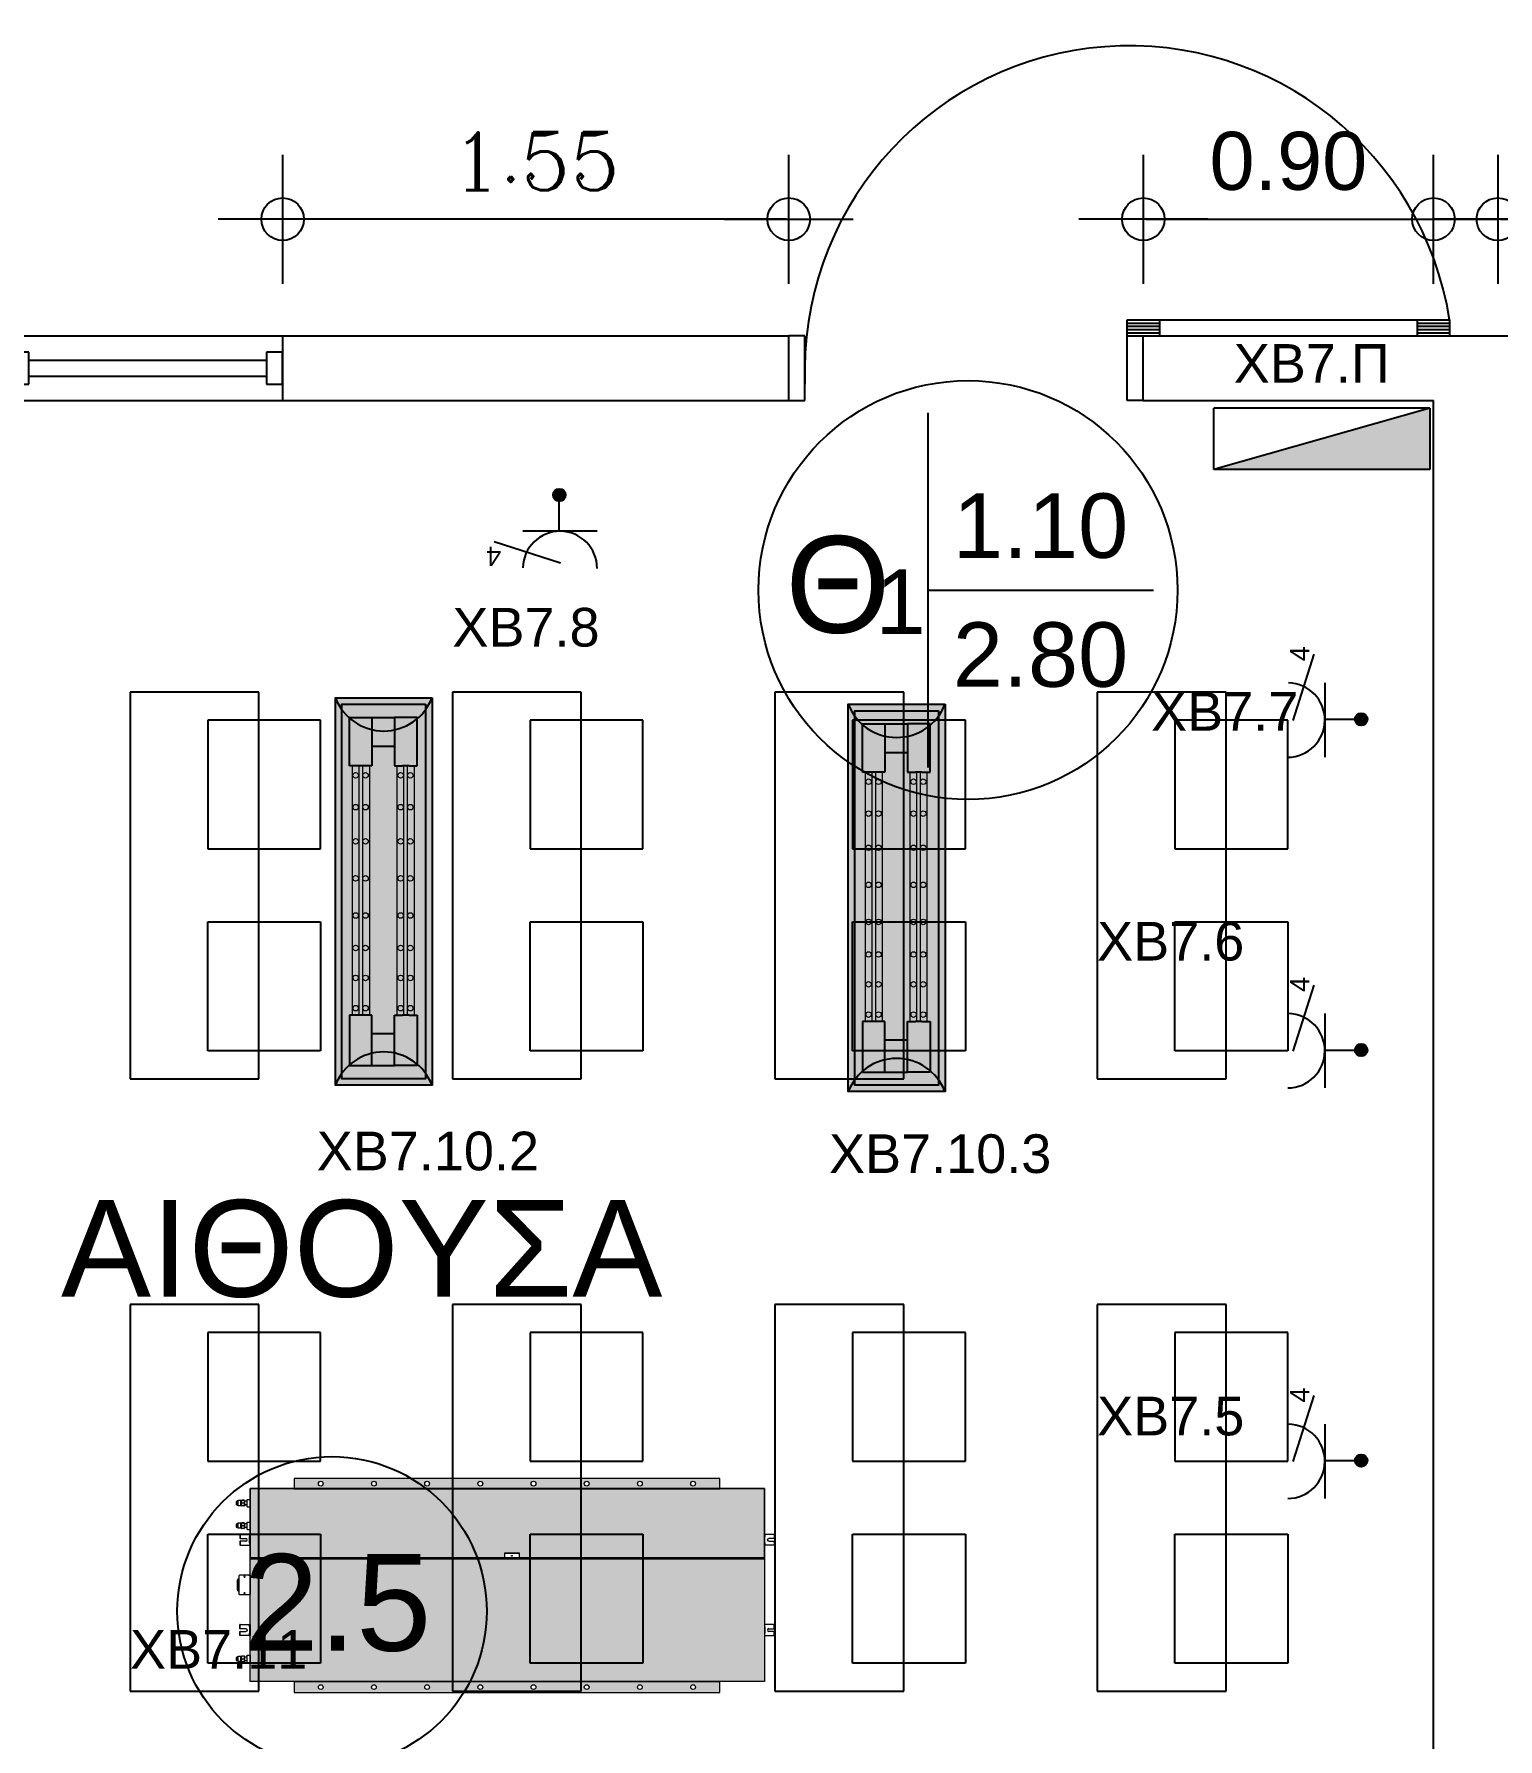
# Model space of a CAD drawing. Header units: metres. Extents: x 0 to 132, y -109 to 310.
# Drawn here: x 43.45 to 47.99, y 177.32 to 182.61 of the extents above; entities that cross this region are included whole.
import ezdxf
from ezdxf.enums import TextEntityAlignment as Align

# ---------------------------------------------------------------- set-up
doc = ezdxf.new("R2010")
doc.units = ezdxf.units.M
doc.header["$LTSCALE"] = 0.036
doc.layers.get('0').update_dxf_attribs({"color": 252})
doc.layers.get('Defpoints').update_dxf_attribs({"color": 252})
for name, color, linetype in [('arxitektonika', 254, 'Continuous'), ('DIMBLK', 252, 'Continuous'), ('electext', 20, 'Continuous'), ('Epipla', 252, 'Continuous'), ('HLEK-SYMBOL', 3, 'Continuous'), ('HLEK_FL001_SYMBOLS', 230, 'Continuous'), ('mihanologika text', 20, 'Continuous'), ('Parathira', 252, 'Continuous')]:
    doc.layers.add(name, color=color, linetype=linetype)
doc.layers.add('axel', color=170, linetype='Continuous', lineweight=0)
doc.styles.add('COMU-N', font='arial.ttf')
doc.styles.get("Standard").update_dxf_attribs({"font": 'arial.ttf'})
doc.styles.add('W4MS2', font='W4MS2.shx')
doc.dimstyles.new('CADWDOT', dxfattribs={"dimscale": 0.1, "dimtxt": 1.8, "dimasz": 0.08, "dimexe": 2, "dimexo": 0, "dimgap": 0.09, "dimtad": 0, "dimrnd": 0.001, "dimzin": 0, "dimdsep": 46, "dimtxsty": 'Standard', "dimblk1": 'ARTDIM', "dimblk2": 'ARTDIM', "dimsah": 1, "dimcen": 0.09, "dimdle": 0.05, "dimse1": 1, "dimse2": 1, "dimadec": 0, "dimazin": 0, "dimtfac": 1, "dimtmove": 0, "dimatfit": 3, "dimldrblk": 'ARTDIM', "dimfxl": 2, "dimtvp": 0.9999, "dimtolj": 1, "dimtzin": 0, "dimarcsym": 0})

# ---------------------------------------------------------------- blocks, each defined once
blk = doc.blocks.new('A$C30F022F0')
at = {"layer": 'Parathira'}
for p, q in [((-0.2, -0.2), (-0.2, -0.25)), ((0, -0.25), (0, -0.2)), ((-0.2, -0.25), (0, -0.25)), ((-0.1, -0.25), (-0.15, -0.25)), ((-0.2, -1.25), (0, -1.25)), ((-0.2, -1.3), (-0.2, -1.25)), ((0, -1.25), (0.05, -1.25)), ((0, -1.25), (0, -1.3)), ((0.01, -1.25), (0.01, -1.35)), ((0.02, -1.25), (0.02, -1.35)), ((0.03, -1.25), (0.03, -1.35)), ((0.04, -1.25), (0.04, -1.35)), ((0.05, -1.25), (0.05, -2.2498)), ((0.05, -1.35), (0, -1.35)), ((0.05, -2.15), (0, -2.15)), ((0.01, -2.15), (0.01, -2.2498)), ((0.02, -2.15), (0.02, -2.2498)), ((0.03, -2.15), (0.03, -2.2498)), ((0.04, -2.15), (0.04, -2.2498)), ((0.05, -2.2498), (0, -2.2498))]:
    blk.add_line(p, q, dxfattribs=at)
blk.add_arc((-0.1058, -1.256), 1.006, 278.9092, 89.67, dxfattribs=at)
blk = doc.blocks.new('ARTDIM')
at = {"layer": 'DIMBLK'}
for p, q in [((0, -24.9975), (0, 24.9975)), ((-24.9975, 0), (24.9975, 0))]:
    blk.add_line(p, q, dxfattribs=at)
blk.add_circle((0, 0), 8.25, dxfattribs=at)
blk = doc.blocks.new('*D744')
at = {"layer": 'arxitektonika', "color": 0, "lineweight": -2}
blk.add_line((46.8962, 182.0345), (47.7802, 182.0345), dxfattribs=at)
at = {"layer": 'Defpoints', "color": 0, "transparency": 16777216}
for p in [(46.8882, 182.4235), (47.7882, 182.4235), (47.7882, 182.0345)]:
    blk.add_point(p, dxfattribs=at)
at = {"layer": 'arxitektonika', "color": 0, "lineweight": -2, "xscale": 0.008, "yscale": 0.008, "zscale": 0.008, "rotation": 180}
blk.add_blockref('ARTDIM', (46.8882, 182.0345), dxfattribs=at)
at = {"layer": 'arxitektonika', "color": 0, "lineweight": -2, "xscale": 0.008, "yscale": 0.008, "zscale": 0.008}
blk.add_blockref('ARTDIM', (47.7882, 182.0345), dxfattribs=at)
at = {"layer": 'arxitektonika', "color": 0, "insert": (47.3382, 182.2145), "char_height": 0.18, "attachment_point": 5}
blk.add_mtext('\\A1;0.90', dxfattribs=at)
blk = doc.blocks.new('*D745')
at = {"layer": 'arxitektonika', "color": 0, "lineweight": -2}
for p, q in [((47.9962, 182.0345), (48.3802, 182.0345)), ((48.3882, 182.0345), (48.9627, 182.0345))]:
    blk.add_line(p, q, dxfattribs=at)
at = {"layer": 'Defpoints', "color": 0, "transparency": 16777216}
for p in [(47.9882, 182.4235), (48.3882, 182.4235), (48.3882, 182.0345)]:
    blk.add_point(p, dxfattribs=at)
at = {"layer": 'arxitektonika', "color": 0, "lineweight": -2, "xscale": 0.008, "yscale": 0.008, "zscale": 0.008, "rotation": 180}
blk.add_blockref('ARTDIM', (47.9882, 182.0345), dxfattribs=at)
at = {"layer": 'arxitektonika', "color": 0, "lineweight": -2, "xscale": 0.008, "yscale": 0.008, "zscale": 0.008}
blk.add_blockref('ARTDIM', (48.3882, 182.0345), dxfattribs=at)
at = {"layer": 'arxitektonika', "color": 0, "insert": (48.6795, 182.2145), "char_height": 0.18, "attachment_point": 5}
blk.add_mtext('\\A1;0.40', dxfattribs=at)
blk = doc.blocks.new('A$C66E17A82')
at = {"layer": 'Parathira'}
for p, q in [((0, 0.05), (0, -0.05)), ((0.05, 0.05), (0, 0.05)), ((0.05, -0.05), (0.05, 0.05)), ((0.05, 0.025), (0.7875, 0.025)), ((0.7875, 0.05), (0.7875, -0.05)), ((0.8375, 0.05), (0.7875, 0.05)), ((0.8375, -0.05), (0.8375, 0.05)), ((0.8375, 0.025), (1.575, 0.025)), ((1.575, 0.05), (1.575, -0.05)), ((1.625, 0.05), (1.575, 0.05)), ((1.625, -0.05), (1.625, 0.05)), ((1.625, 0.025), (2.3625, 0.025)), ((2.3625, 0.05), (2.3625, -0.05)), ((2.4125, 0.05), (2.3625, 0.05)), ((2.4125, -0.05), (2.4125, 0.05)), ((2.4125, 0.025), (3.15, 0.025)), ((3.15, 0.05), (3.15, -0.05)), ((3.2, 0.05), (3.15, 0.05)), ((3.2, -0.05), (3.2, 0.05)), ((0, -0.05), (0.05, -0.05)), ((0.05, -0.025), (0.7875, -0.025)), ((0.7875, -0.05), (0.8375, -0.05)), ((0.8375, -0.025), (1.575, -0.025)), ((1.575, -0.05), (1.625, -0.05)), ((1.625, -0.025), (2.3625, -0.025)), ((2.3625, -0.05), (2.4125, -0.05)), ((2.4125, -0.025), (3.15, -0.025)), ((3.15, -0.05), (3.2, -0.05))]:
    blk.add_line(p, q, dxfattribs=at)
blk = doc.blocks.new('*D770')
at = {"layer": 'arxitektonika', "color": 0, "lineweight": -2}
blk.add_line((45.7802, 182.0345), (44.2262, 182.0345), dxfattribs=at)
at = {"layer": 'Defpoints', "color": 0, "transparency": 16777216}
for p in [(44.2182, 182.0345), (44.2182, 181.6725), (45.7882, 181.6725)]:
    blk.add_point(p, dxfattribs=at)
at = {"layer": 'arxitektonika', "color": 0, "lineweight": -2, "xscale": 0.008, "yscale": 0.008, "zscale": 0.008, "rotation": 180}
blk.add_blockref('ARTDIM', (44.2182, 182.0345), dxfattribs=at)
at = {"layer": 'arxitektonika', "color": 0, "lineweight": -2, "xscale": 0.008, "yscale": 0.008, "zscale": 0.008}
blk.add_blockref('ARTDIM', (45.7882, 182.0345), dxfattribs=at)
at = {"layer": 'arxitektonika', "color": 0, "insert": (45.0032, 182.2145), "char_height": 0.18, "attachment_point": 5}
blk.add_mtext('\\A1;{\\Fcomplex.shx;1.55}', dxfattribs=at)
blk = doc.blocks.new('A$C5883325D')
at = {"layer": 'Epipla'}
for p, q in [((1.9027, -1.3048), (1.9027, -2.5048)), ((2.3027, -1.3048), (1.9027, -1.3048)), ((2.3027, -2.5048), (2.3027, -1.3048)), ((2.9027, -1.3048), (2.9027, -2.5048)), ((3.3027, -1.3048), (2.9027, -1.3048)), ((3.3027, -2.5048), (3.3027, -1.3048)), ((3.9027, -1.3048), (3.9027, -2.5048)), ((4.3027, -1.3048), (3.9027, -1.3048)), ((4.3027, -2.5048), (4.3027, -1.3048)), ((4.9027, -1.3048), (4.9027, -2.5048)), ((5.3027, -1.3048), (4.9027, -1.3048)), ((5.3027, -2.5048), (5.3027, -1.3048)), ((6.3027, -1.3048), (5.9027, -1.3048)), ((5.9027, -1.3048), (5.9027, -2.5048)), ((6.3027, -2.5048), (6.3027, -1.3048)), ((1.1745, -1.3258), (0.7745, -1.3258)), ((0.7745, -1.3258), (0.7745, -2.5258)), ((1.1745, -2.5258), (1.1745, -1.3258)), ((2.144, -1.3918), (2.144, -1.7918)), ((2.494, -1.3918), (2.144, -1.3918)), ((2.494, -1.7918), (2.494, -1.3918)), ((3.144, -1.3918), (3.144, -1.7918)), ((3.494, -1.3918), (3.144, -1.3918)), ((3.494, -1.7918), (3.494, -1.3918)), ((4.144, -1.3918), (4.144, -1.7918)), ((4.494, -1.3918), (4.144, -1.3918)), ((4.494, -1.7918), (4.494, -1.3918)), ((5.144, -1.3918), (5.144, -1.7918)), ((5.494, -1.3918), (5.144, -1.3918)), ((5.494, -1.7918), (5.494, -1.3918)), ((6.494, -1.3918), (6.144, -1.3918)), ((6.144, -1.3918), (6.144, -1.7918)), ((6.494, -1.7918), (6.494, -1.3918)), ((0.9333, -1.6784), (0.5833, -1.6784)), ((0.5833, -1.6784), (0.5833, -2.0784)), ((0.9333, -2.0784), (0.9333, -1.6784)), ((2.144, -1.7918), (2.494, -1.7918)), ((3.144, -1.7918), (3.494, -1.7918)), ((4.144, -1.7918), (4.494, -1.7918)), ((5.144, -1.7918), (5.494, -1.7918)), ((6.144, -1.7918), (6.494, -1.7918)), ((2.144, -2.0179), (2.494, -2.0179)), ((2.144, -2.4179), (2.144, -2.0179)), ((2.494, -2.0179), (2.494, -2.4179)), ((3.144, -2.0179), (3.494, -2.0179)), ((3.144, -2.4179), (3.144, -2.0179)), ((3.494, -2.0179), (3.494, -2.4179)), ((4.144, -2.0179), (4.494, -2.0179)), ((4.144, -2.4179), (4.144, -2.0179)), ((4.494, -2.0179), (4.494, -2.4179)), ((5.144, -2.0179), (5.494, -2.0179)), ((5.144, -2.4179), (5.144, -2.0179)), ((5.494, -2.0179), (5.494, -2.4179)), ((6.144, -2.4179), (6.144, -2.0179)), ((6.144, -2.0179), (6.494, -2.0179)), ((6.494, -2.0179), (6.494, -2.4179)), ((0.5833, -2.0784), (0.9333, -2.0784)), ((2.494, -2.4179), (2.144, -2.4179)), ((3.494, -2.4179), (3.144, -2.4179)), ((4.494, -2.4179), (4.144, -2.4179)), ((5.494, -2.4179), (5.144, -2.4179)), ((6.494, -2.4179), (6.144, -2.4179)), ((0.7745, -2.5258), (1.1745, -2.5258)), ((1.9027, -2.5048), (2.3027, -2.5048)), ((2.9027, -2.5048), (3.3027, -2.5048)), ((3.9027, -2.5048), (4.3027, -2.5048)), ((4.9027, -2.5048), (5.3027, -2.5048)), ((5.9027, -2.5048), (6.3027, -2.5048)), ((2.3027, -3.2048), (1.9027, -3.2048)), ((1.9027, -3.2048), (1.9027, -4.4048)), ((2.3027, -4.4048), (2.3027, -3.2048)), ((3.3027, -3.2048), (2.9027, -3.2048)), ((2.9027, -3.2048), (2.9027, -4.4048)), ((3.3027, -4.4048), (3.3027, -3.2048)), ((4.3027, -3.2048), (3.9027, -3.2048)), ((3.9027, -3.2048), (3.9027, -4.4048)), ((4.3027, -4.4048), (4.3027, -3.2048)), ((5.3027, -3.2048), (4.9027, -3.2048)), ((4.9027, -3.2048), (4.9027, -4.4048)), ((5.3027, -4.4048), (5.3027, -3.2048)), ((5.9027, -3.2048), (5.9027, -4.4048)), ((6.3027, -3.2048), (5.9027, -3.2048)), ((6.3027, -4.4048), (6.3027, -3.2048)), ((2.494, -3.2918), (2.144, -3.2918)), ((2.144, -3.2918), (2.144, -3.6918)), ((2.494, -3.6918), (2.494, -3.2918)), ((3.494, -3.2918), (3.144, -3.2918)), ((3.144, -3.2918), (3.144, -3.6918)), ((3.494, -3.6918), (3.494, -3.2918)), ((4.494, -3.2918), (4.144, -3.2918)), ((4.144, -3.2918), (4.144, -3.6918)), ((4.494, -3.6918), (4.494, -3.2918)), ((5.494, -3.2918), (5.144, -3.2918)), ((5.144, -3.2918), (5.144, -3.6918)), ((5.494, -3.6918), (5.494, -3.2918)), ((6.144, -3.2918), (6.144, -3.6918)), ((6.494, -3.2918), (6.144, -3.2918)), ((6.494, -3.6918), (6.494, -3.2918)), ((2.144, -3.6918), (2.494, -3.6918)), ((3.144, -3.6918), (3.494, -3.6918)), ((4.144, -3.6918), (4.494, -3.6918)), ((5.144, -3.6918), (5.494, -3.6918)), ((6.144, -3.6918), (6.494, -3.6918)), ((2.144, -4.3179), (2.144, -3.9179)), ((2.144, -3.9179), (2.494, -3.9179)), ((2.494, -3.9179), (2.494, -4.3179)), ((3.144, -4.3179), (3.144, -3.9179)), ((3.144, -3.9179), (3.494, -3.9179)), ((3.494, -3.9179), (3.494, -4.3179)), ((4.144, -4.3179), (4.144, -3.9179)), ((4.144, -3.9179), (4.494, -3.9179)), ((4.494, -3.9179), (4.494, -4.3179)), ((5.144, -4.3179), (5.144, -3.9179)), ((5.144, -3.9179), (5.494, -3.9179)), ((5.494, -3.9179), (5.494, -4.3179)), ((6.144, -3.9179), (6.494, -3.9179)), ((6.144, -4.3179), (6.144, -3.9179)), ((6.494, -3.9179), (6.494, -4.3179)), ((2.494, -4.3179), (2.144, -4.3179)), ((3.494, -4.3179), (3.144, -4.3179)), ((4.494, -4.3179), (4.144, -4.3179)), ((5.494, -4.3179), (5.144, -4.3179)), ((6.494, -4.3179), (6.144, -4.3179)), ((1.9027, -4.4048), (2.3027, -4.4048)), ((2.9027, -4.4048), (3.3027, -4.4048)), ((3.9027, -4.4048), (4.3027, -4.4048)), ((4.9027, -4.4048), (5.3027, -4.4048)), ((5.9027, -4.4048), (6.3027, -4.4048)), ((2.3027, -5.1048), (1.9027, -5.1048)), ((1.9027, -5.1048), (1.9027, -6.3048)), ((2.3027, -6.3048), (2.3027, -5.1048)), ((3.3027, -5.1048), (2.9027, -5.1048)), ((2.9027, -5.1048), (2.9027, -6.3048)), ((3.3027, -6.3048), (3.3027, -5.1048)), ((4.3027, -5.1048), (3.9027, -5.1048)), ((3.9027, -5.1048), (3.9027, -6.3048)), ((4.3027, -6.3048), (4.3027, -5.1048)), ((5.3027, -5.1048), (4.9027, -5.1048)), ((4.9027, -5.1048), (4.9027, -6.3048)), ((5.3027, -6.3048), (5.3027, -5.1048)), ((5.9027, -5.1048), (5.9027, -6.3048)), ((6.3027, -5.1048), (5.9027, -5.1048)), ((6.3027, -6.3048), (6.3027, -5.1048)), ((2.494, -5.1918), (2.144, -5.1918)), ((2.144, -5.1918), (2.144, -5.5918)), ((2.494, -5.5918), (2.494, -5.1918)), ((3.494, -5.1918), (3.144, -5.1918)), ((3.144, -5.1918), (3.144, -5.5918)), ((3.494, -5.5918), (3.494, -5.1918)), ((4.494, -5.1918), (4.144, -5.1918)), ((4.144, -5.1918), (4.144, -5.5918)), ((4.494, -5.5918), (4.494, -5.1918)), ((5.494, -5.1918), (5.144, -5.1918)), ((5.144, -5.1918), (5.144, -5.5918)), ((5.494, -5.5918), (5.494, -5.1918)), ((6.144, -5.1918), (6.144, -5.5918)), ((6.494, -5.1918), (6.144, -5.1918)), ((6.494, -5.5918), (6.494, -5.1918)), ((2.144, -5.5918), (2.494, -5.5918)), ((3.144, -5.5918), (3.494, -5.5918)), ((4.144, -5.5918), (4.494, -5.5918)), ((5.144, -5.5918), (5.494, -5.5918)), ((6.144, -5.5918), (6.494, -5.5918)), ((2.144, -6.2179), (2.144, -5.8179)), ((2.144, -5.8179), (2.494, -5.8179)), ((2.494, -5.8179), (2.494, -6.2179)), ((3.144, -6.2179), (3.144, -5.8179)), ((3.144, -5.8179), (3.494, -5.8179)), ((3.494, -5.8179), (3.494, -6.2179)), ((4.144, -6.2179), (4.144, -5.8179)), ((4.144, -5.8179), (4.494, -5.8179)), ((4.494, -5.8179), (4.494, -6.2179)), ((5.144, -6.2179), (5.144, -5.8179)), ((5.144, -5.8179), (5.494, -5.8179)), ((5.494, -5.8179), (5.494, -6.2179)), ((6.144, -5.8179), (6.494, -5.8179)), ((6.144, -6.2179), (6.144, -5.8179)), ((6.494, -5.8179), (6.494, -6.2179)), ((2.494, -6.2179), (2.144, -6.2179)), ((3.494, -6.2179), (3.144, -6.2179)), ((4.494, -6.2179), (4.144, -6.2179)), ((5.494, -6.2179), (5.144, -6.2179)), ((6.494, -6.2179), (6.144, -6.2179)), ((1.9027, -6.3048), (2.3027, -6.3048)), ((2.9027, -6.3048), (3.3027, -6.3048)), ((3.9027, -6.3048), (4.3027, -6.3048)), ((4.9027, -6.3048), (5.3027, -6.3048)), ((5.9027, -6.3048), (6.3027, -6.3048))]:
    blk.add_line(p, q, dxfattribs=at)
blk = doc.blocks.new('gJ6_a28')
at = {"layer": 'HLEK-SYMBOL', "color": 0, "linetype": 'Continuous'}
for p, q in [((-0.67, 0), (-0.67, 0.19)), ((-0.67, 0.19), (0, 0.19)), ((-0.67, 0), (0, 0.19)), ((0, 0.19), (0, 0)), ((-0.67, 0), (0, 0))]:
    blk.add_line(p, q, dxfattribs=at)
at = {"layer": 'HLEK-SYMBOL', "color": 0}
blk.add_solid([(-0.67, 0.19), (0, 0.19), (-0.67, 0)], dxfattribs=at)
at = {"layer": 'HLEK-SYMBOL', "color": 0, "style": 'W4MS2', "flags": 8}
blk.add_attdef('NODE_NUMBER', (0.018, 0.0914), '', height=0.1, dxfattribs=at)
blk.add_attdef('NODE_NUMBER', (0.018, 0.0914), '', height=0.1, dxfattribs=at)
blk = doc.blocks.new('gJ6_a14')
at = {"linetype": 'Continuous'}
for p, q in [((-0.1176, 0.1119), (0.113, 0.1119)), ((0, 0.1119), (0, 0))]:
    blk.add_line(p, q, dxfattribs=at)
blk.add_arc((-0.0023, 0.2279), 0.1153, 180, 358.9566, dxfattribs=at)
blk = doc.blocks.new('*X789')
at = {"color": 0}
for p, q in [((15.598, 2.587), (15.737, 2.727)), ((15.598, 2.622), (15.702, 2.727)), ((15.605, 2.559), (15.765, 2.719)), ((15.662, 2.705), (15.671, 2.714)), ((15.676, 2.718), (15.678, 2.721)), ((15.707, 2.714), (15.715, 2.722)), ((15.72, 2.727), (15.721, 2.728)), ((15.738, 2.709), (15.746, 2.718)), ((15.751, 2.722), (15.752, 2.724)), ((15.768, 2.705), (15.777, 2.714)), ((15.601, 2.607), (15.609, 2.616)), ((15.604, 2.646), (15.605, 2.647)), ((15.605, 2.577), (15.614, 2.585)), ((15.609, 2.652), (15.618, 2.66)), ((15.611, 2.547), (15.618, 2.554)), ((15.614, 2.621), (15.623, 2.63)), ((15.617, 2.536), (15.789, 2.707)), ((15.618, 2.59), (15.627, 2.599)), ((15.623, 2.665), (15.631, 2.674)), ((15.623, 2.559), (15.631, 2.568)), ((15.627, 2.634), (15.636, 2.643)), ((15.627, 2.528), (15.636, 2.537)), ((15.631, 2.603), (15.64, 2.612)), ((15.633, 2.516), (15.808, 2.691)), ((15.636, 2.678), (15.645, 2.687)), ((15.636, 2.572), (15.645, 2.581)), ((15.64, 2.647), (15.649, 2.656)), ((15.64, 2.541), (15.649, 2.55)), ((15.645, 2.616), (15.654, 2.625)), ((15.645, 2.51), (15.654, 2.519)), ((15.649, 2.691), (15.658, 2.7)), ((15.649, 2.585), (15.658, 2.594)), ((15.653, 2.501), (15.824, 2.672)), ((15.654, 2.66), (15.662, 2.669)), ((15.654, 2.554), (15.662, 2.563)), ((15.658, 2.63), (15.667, 2.638)), ((15.658, 2.523), (15.667, 2.532)), ((15.662, 2.599), (15.671, 2.607)), ((15.664, 2.494), (15.671, 2.501)), ((15.667, 2.674), (15.676, 2.683)), ((15.667, 2.568), (15.676, 2.577)), ((15.671, 2.643), (15.68, 2.652)), ((15.671, 2.537), (15.68, 2.546)), ((15.676, 2.489), (15.836, 2.648)), ((15.676, 2.612), (15.685, 2.621)), ((15.676, 2.506), (15.685, 2.515)), ((15.68, 2.687), (15.689, 2.696)), ((15.68, 2.581), (15.689, 2.59)), ((15.685, 2.656), (15.693, 2.665)), ((15.685, 2.55), (15.693, 2.559)), ((15.689, 2.625), (15.698, 2.634)), ((15.689, 2.519), (15.698, 2.528)), ((15.693, 2.7), (15.702, 2.709)), ((15.693, 2.594), (15.702, 2.603)), ((15.693, 2.488), (15.702, 2.497)), ((15.698, 2.669), (15.707, 2.678)), ((15.698, 2.563), (15.707, 2.572)), ((15.702, 2.638), (15.711, 2.647)), ((15.702, 2.532), (15.711, 2.541)), ((15.705, 2.482), (15.843, 2.62)), ((15.707, 2.607), (15.715, 2.616)), ((15.707, 2.501), (15.715, 2.51)), ((15.711, 2.683), (15.72, 2.691)), ((15.711, 2.577), (15.72, 2.585)), ((15.715, 2.652), (15.724, 2.66)), ((15.715, 2.546), (15.724, 2.554)), ((15.72, 2.621), (15.729, 2.63)), ((15.72, 2.515), (15.729, 2.523)), ((15.724, 2.696), (15.733, 2.705)), ((15.724, 2.59), (15.733, 2.599)), ((15.724, 2.484), (15.733, 2.493)), ((15.729, 2.665), (15.738, 2.674)), ((15.729, 2.559), (15.738, 2.568)), ((15.733, 2.634), (15.742, 2.643)), ((15.733, 2.528), (15.742, 2.537)), ((15.738, 2.603), (15.746, 2.612)), ((15.738, 2.497), (15.746, 2.506)), ((15.741, 2.482), (15.842, 2.584)), ((15.742, 2.678), (15.751, 2.687)), ((15.742, 2.572), (15.751, 2.581)), ((15.746, 2.647), (15.755, 2.656)), ((15.746, 2.541), (15.755, 2.55)), ((15.751, 2.616), (15.76, 2.625)), ((15.751, 2.51), (15.76, 2.519)), ((15.755, 2.691), (15.764, 2.7)), ((15.755, 2.585), (15.764, 2.594)), ((15.76, 2.66), (15.768, 2.669)), ((15.76, 2.554), (15.768, 2.563)), ((15.764, 2.63), (15.773, 2.638)), ((15.764, 2.523), (15.773, 2.532)), ((15.768, 2.599), (15.777, 2.607)), ((15.768, 2.493), (15.777, 2.501)), ((15.773, 2.674), (15.782, 2.683)), ((15.773, 2.568), (15.782, 2.577)), ((15.777, 2.643), (15.786, 2.652)), ((15.777, 2.537), (15.786, 2.546)), ((15.782, 2.612), (15.791, 2.621)), ((15.782, 2.506), (15.791, 2.515)), ((15.786, 2.687), (15.795, 2.696)), ((15.786, 2.581), (15.795, 2.59)), ((15.791, 2.656), (15.799, 2.665)), ((15.791, 2.55), (15.799, 2.559)), ((15.795, 2.625), (15.804, 2.634)), ((15.795, 2.519), (15.804, 2.528)), ((15.799, 2.594), (15.808, 2.603)), ((15.804, 2.669), (15.813, 2.678)), ((15.804, 2.563), (15.813, 2.572)), ((15.808, 2.638), (15.817, 2.647)), ((15.808, 2.532), (15.817, 2.541)), ((15.813, 2.607), (15.822, 2.616)), ((15.817, 2.577), (15.826, 2.585)), ((15.822, 2.652), (15.83, 2.66)), ((15.822, 2.546), (15.83, 2.554)), ((15.826, 2.621), (15.835, 2.63)), ((15.83, 2.59), (15.839, 2.599)), ((15.835, 2.559), (15.835, 2.56)), ((15.839, 2.634), (15.84, 2.635)), ((15.844, 2.603), (15.844, 2.603))]:
    blk.add_line(p, q, dxfattribs=at)
blk = doc.blocks.new('GJ6_A78')
at = {"layer": 'HLEK-SYMBOL', "color": 0, "linetype": 'Continuous'}
blk.add_circle((0, 0), 0.0989, dxfattribs=at)
at = {"layer": 'HLEK-SYMBOL', "color": 0, "xscale": 0.8, "yscale": 0.8, "zscale": 0.8}
blk.add_blockref('*X789', (-12.576, -2.084), dxfattribs=at)
blk = doc.blocks.new('priza')
at = {"layer": 'HLEK_FL001_SYMBOLS', "rotation": 180}
blk.add_blockref('gJ6_a14', (87.4, -100.4952), dxfattribs=at)
at = {"layer": 'HLEK_FL001_SYMBOLS', "xscale": 0.1951472641207488, "yscale": 0.1951472641207488, "zscale": 0.1951472641207488}
blk.add_blockref('GJ6_A78', (87.4, -100.4953), dxfattribs=at)
blk = doc.blocks.new('priza tetrapli')
at = {"layer": 'HLEK_FL001_SYMBOLS', "ltscale": 5}
blk.add_line((444.1264, -18.901), (444.3314, -18.9664), dxfattribs=at)
at = {"layer": 'HLEK_FL001_SYMBOLS', "rotation": 180}
blk.add_blockref('priza', (531.5297, -119.6074), dxfattribs=at)
at = {"layer": 'HLEK_FL001_SYMBOLS', "ltscale": 5}
blk.add_text('4', height=0.06, dxfattribs=at).set_placement((444.3099, -18.9515))
blk = doc.blocks.new('led 2x32W 1200x300mm aplo')
at = {"layer": 'HLEK_FL001_SYMBOLS', "linetype": 'Continuous', "lineweight": 0}
h = blk.add_hatch(color=256, dxfattribs=at)
h.dxf.hatch_style = 1
h.paths.add_polyline_path([(45.0962, 61.906), (45.0962, 61.606), (46.2983, 61.606), (46.2983, 61.906)])
h.paths.add_polyline_path([(46.2783, 61.886), (46.2783, 61.626), (45.1162, 61.626), (45.1162, 61.886)], flags=16)
h = blk.add_hatch(color=21, dxfattribs=at)
h.dxf.hatch_style = 1
h.paths.add_polyline_path([(45.1162, 61.626), (46.2783, 61.626), (46.2783, 61.886), (45.1162, 61.886)])
at = {"layer": 'HLEK_FL001_SYMBOLS'}
for p, q in [((45.3071, 61.8596), (45.1571, 61.8596)), ((45.1571, 61.8596), (45.1571, 61.7896)), ((45.3071, 61.8346), (45.3071, 61.8596)), ((46.0811, 61.8596), (46.2374, 61.8596)), ((46.0811, 61.8346), (46.0811, 61.8596)), ((46.2374, 61.8596), (46.2374, 61.7896)), ((45.1571, 61.7896), (45.3071, 61.7896)), ((45.1571, 61.7196), (45.1571, 61.7896)), ((45.2471, 61.7896), (45.2471, 61.7196)), ((45.3071, 61.8346), (45.3071, 61.8146)), ((45.3071, 61.7896), (45.3071, 61.8146)), ((46.0811, 61.8346), (46.0811, 61.8146)), ((46.0811, 61.7896), (46.0811, 61.8146)), ((46.2374, 61.7896), (46.0811, 61.7896)), ((46.1387, 61.7896), (46.1387, 61.7196)), ((46.2374, 61.7196), (46.2374, 61.7896)), ((45.1571, 61.6496), (45.1571, 61.7196)), ((45.1571, 61.7196), (45.3071, 61.7196)), ((45.3071, 61.7196), (45.3071, 61.6946)), ((45.3071, 61.6946), (45.3071, 61.6746)), ((46.0811, 61.7196), (46.0811, 61.6946)), ((46.2374, 61.7196), (46.0811, 61.7196)), ((46.0811, 61.6946), (46.0811, 61.6746)), ((46.2374, 61.6496), (46.2374, 61.7196)), ((45.3071, 61.6496), (45.1571, 61.6496)), ((45.3071, 61.6746), (45.3071, 61.6496)), ((46.0811, 61.6746), (46.0811, 61.6496)), ((46.0811, 61.6496), (46.2374, 61.6496))]:
    blk.add_line(p, q, dxfattribs=at)
at = {"layer": 'HLEK_FL001_SYMBOLS', "linetype": 'Continuous', "lineweight": 0}
for p, q in [((45.307, 61.85), (46.0811, 61.85)), ((45.307, 61.8291), (46.0811, 61.8291)), ((45.307, 61.8176), (46.0811, 61.8176)), ((45.307, 61.7966), (46.0811, 61.7966)), ((45.307, 61.7115), (46.0811, 61.7115)), ((45.307, 61.6905), (46.0811, 61.6905)), ((45.307, 61.6791), (46.0811, 61.6791)), ((45.307, 61.6581), (46.0811, 61.6581))]:
    blk.add_line(p, q, dxfattribs=at)
at = {"layer": 'HLEK_FL001_SYMBOLS'}
for points in [[(45.0962, 61.906), (46.2983, 61.906), (46.2983, 61.606), (45.0962, 61.606)], [(45.1162, 61.886), (46.2783, 61.886), (46.2783, 61.626), (45.1162, 61.626)]]:
    blk.add_lwpolyline(points, close=True, dxfattribs=at)
at = {"layer": 'HLEK_FL001_SYMBOLS', "linetype": 'Continuous', "lineweight": 0}
for centre in [(45.3367, 61.8385), (45.4356, 61.8385), (45.5416, 61.8385), (45.6566, 61.8385), (45.7717, 61.8385), (45.8726, 61.8385), (45.9654, 61.8385), (46.0592, 61.8385), (45.3367, 61.8084), (45.4356, 61.8084), (45.5416, 61.8084), (45.6566, 61.8084), (45.7717, 61.8084), (45.8726, 61.8084), (45.9654, 61.8084), (46.0592, 61.8084), (45.3367, 61.6996), (45.3367, 61.6689), (45.4356, 61.6996), (45.4356, 61.6689), (45.5416, 61.6996), (45.5416, 61.6689), (45.6566, 61.6996), (45.6566, 61.6689), (45.7717, 61.6996), (45.7717, 61.6689), (45.8726, 61.6996), (45.8726, 61.6689), (45.9654, 61.6996), (45.9654, 61.6689), (46.0592, 61.6996), (46.0592, 61.6689)]:
    blk.add_circle(centre, 0.00855, dxfattribs=at)
at = {"layer": 'HLEK_FL001_SYMBOLS'}
for centre, start, end in [((45.0387, 61.756), 290.9764, 69.0236), ((46.3558, 61.756), 110.9764, 249.0236)]:
    blk.add_arc(centre, 0.1606, start, end, dxfattribs=at)
blk = doc.blocks.new('A$C5A126718')
at = {"layer": 'axel'}
for p, q in [((-0.0317, 0.0343), (-0.0317, 0.0321)), ((-0.0301, 0.0343), (-0.0317, 0.0343)), ((-0.0317, 0.0321), (-0.0317, 0.0236)), ((-0.0317, 0.0321), (-0.0301, 0.0321)), ((-0.0317, 0.0236), (-0.0301, 0.0236)), ((-0.0317, 0.0236), (-0.0317, 0.0214)), ((-0.0301, 0.0214), (-0.0317, 0.0214)), ((-0.0301, 0.0129), (-0.0317, 0.0129)), ((-0.0317, 0.0129), (-0.0317, 0.0107)), ((-0.0317, 0.0107), (-0.0301, 0.0107)), ((-0.0317, 0.0107), (-0.0317, 0.0021)), ((-0.0317, 0.0021), (-0.0301, 0.0021)), ((-0.0317, 0.0021), (-0.0317, 0)), ((-0.0301, 0), (-0.0317, 0)), ((-0.0012, 0.0343), (-0.0301, 0.0343)), ((-0.0301, 0.0343), (-0.0301, 0.0321)), ((-0.0301, 0.0321), (-0.0301, 0.0236)), ((-0.0301, 0.0236), (-0.0301, 0.0214)), ((-0.0301, 0.0214), (-0.0131, 0.0214)), ((-0.0301, 0.0129), (-0.0301, 0.0107)), ((-0.0131, 0.0129), (-0.0301, 0.0129)), ((-0.0301, 0.0107), (-0.0301, 0.0021)), ((-0.0301, 0.0021), (-0.0301, 0)), ((-0.0301, 0), (-0.0012, 0)), ((-0.0012, 0.0343), (0, 0.0343)), ((-0.0012, 0.0343), (-0.0012, 0.033)), ((-0.0012, 0.033), (-0.0012, 0.03)), ((-0.0012, 0.03), (-0.0012, 0.0271)), ((-0.0012, 0.0271), (0, 0.0271)), ((-0.0012, 0.027), (-0.0012, 0.0271)), ((-0.0012, 0.0073), (-0.0012, 0.027)), ((-0.0012, 0.0071), (-0.0012, 0.0073)), ((-0.0012, 0.0071), (0, 0.0071)), ((-0.0012, 0.0071), (-0.0012, 0.0043)), ((-0.0012, 0.0043), (-0.0012, 0.0013)), ((-0.0012, 0.0013), (-0.0012, 0)), ((-0.0012, 0), (0, 0)), ((0.0004, 0.0271), (0.0004, 0.0343)), ((0.0004, 0.0271), (0.0004, 0.0343)), ((0.0004, 0.0211), (0.0004, 0.0271)), ((0.0004, 0.0211), (0.0004, 0.0271)), ((0.0004, 0.0207), (0.0004, 0.0211)), ((0.0004, 0.0207), (0.0004, 0.0211)), ((0.0004, 0.0186), (0.0004, 0.0207)), ((0.0004, 0.0186), (0.0004, 0.0207)), ((0.0004, 0.0157), (0.0004, 0.0186)), ((0.0004, 0.0157), (0.0004, 0.0186)), ((0.0004, 0.0136), (0.0004, 0.0157)), ((0.0004, 0.0136), (0.0004, 0.0157)), ((0.0004, 0.0132), (0.0004, 0.0136)), ((0.0004, 0.0132), (0.0004, 0.0136)), ((0.0004, 0.0071), (0.0004, 0.0132)), ((0.0004, 0.0071), (0.0004, 0.0132)), ((0.0004, 0), (0.0004, 0.0071)), ((0.0004, 0), (0.0004, 0.0071))]:
    blk.add_line(p, q, dxfattribs=at)
blk.add_arc((-0.0131, 0.0171), 0.00429, 270, 90, dxfattribs=at)
blk = doc.blocks.new('A$C3A54651E')
at = {"layer": 'axel'}
for p, q in [((0.0091, 0.0228), (0, 0.0228)), ((0, 0.0228), (0, 0)), ((0.0091, 0), (0, 0)), ((0.0091, 0), (0.0091, 0.0228)), ((0.0091, 0.0171), (0.0162, 0.0171)), ((0.0091, 0.0057), (0.0162, 0.0057)), ((0.0162, 0.019), (0.0166, 0.0193)), ((0.0162, 0.0038), (0.0162, 0.019)), ((0.0162, 0.0038), (0.0166, 0.0035)), ((0.0166, 0.0035), (0.0166, 0.0193)), ((0.0166, 0.0193), (0.0184, 0.0193)), ((0.0166, 0.0035), (0.0184, 0.0035)), ((0.0184, 0.02), (0.0184, 0.0199)), ((0.0184, 0.02), (0.0184, 0.02)), ((0.0184, 0.0199), (0.0184, 0.0193)), ((0.0184, 0.0193), (0.0184, 0.0153)), ((0.0184, 0.0153), (0.0184, 0.0067)), ((0.0184, 0.0067), (0.0184, 0.0035)), ((0.0184, 0.0035), (0.0184, 0.0028)), ((0.0184, 0.0028), (0.0184, 0.0028)), ((0.0191, 0.0202), (0.0254, 0.0202)), ((0.0191, 0.0197), (0.0254, 0.0197)), ((0.0191, 0.0109), (0.0254, 0.0109)), ((0.0191, 0.0026), (0.0254, 0.0026)), ((0.0262, 0.0199), (0.0262, 0.02)), ((0.0262, 0.02), (0.0262, 0.02)), ((0.0262, 0.0182), (0.0262, 0.0199)), ((0.0262, 0.0153), (0.0262, 0.0182)), ((0.0262, 0.0182), (0.0284, 0.0182)), ((0.0262, 0.0067), (0.0262, 0.0153)), ((0.0262, 0.0046), (0.0262, 0.0067)), ((0.0262, 0.0028), (0.0262, 0.0046)), ((0.0262, 0.0046), (0.0284, 0.0046)), ((0.0262, 0.0028), (0.0262, 0.0028)), ((0.0284, 0.0193), (0.037, 0.0193)), ((0.0284, 0.0182), (0.0284, 0.0193)), ((0.0284, 0.0046), (0.0284, 0.0182)), ((0.0284, 0.0035), (0.0284, 0.0046)), ((0.0284, 0.0035), (0.037, 0.0035)), ((0.037, 0.0035), (0.037, 0.0193)), ((0.0373, 0.019), (0.037, 0.0193)), ((0.0373, 0.0037), (0.037, 0.0035)), ((0.0373, 0.0182), (0.0373, 0.019)), ((0.0373, 0.0046), (0.0373, 0.0182)), ((0.0373, 0.0182), (0.0403, 0.0182)), ((0.0373, 0.0037), (0.0373, 0.0046)), ((0.0373, 0.0046), (0.0403, 0.0046)), ((0.0403, 0.0046), (0.0403, 0.0182)), ((0.0423, 0.0162), (0.0403, 0.0182)), ((0.0423, 0.0066), (0.0403, 0.0046)), ((0.0423, 0.0066), (0.0423, 0.0162))]:
    blk.add_line(p, q, dxfattribs=at)
for points in [[(0.0191, 0.0202, 0.004311), (0.019, 0.0202, 0.005535), (0.0188, 0.0202, 0.007292), (0.0187, 0.0201, 0.009929), (0.0186, 0.0201), (0.0186, 0.0201, 0.019665), (0.0185, 0.02, 0.032685), (0.0184, 0.02, 0.060642), (0.0184, 0.02), (0.0184, 0.02)], [(0.0184, 0.0199, 0.159929), (0.0184, 0.0199, 0.090191), (0.0184, 0.0199, 0.0462), (0.0184, 0.0199, 0.02623), (0.0185, 0.0198), (0.0186, 0.0198, 0.013719), (0.0187, 0.0198, 0.009481), (0.0188, 0.0198, 0.006867), (0.0189, 0.0197, 0.005151), (0.0191, 0.0197)], [(0.0191, 0.0197, 0.015295), (0.0188, 0.0186, 0.017604), (0.0186, 0.0175), (0.0185, 0.0169, 0.02245), (0.0184, 0.0158), (0.0184, 0.0153)], [(0.0184, 0.0153, 0.023182), (0.0184, 0.0142, 0.022013), (0.0186, 0.0131), (0.0187, 0.0125, 0.017076), (0.0189, 0.0114), (0.0191, 0.0109)], [(0.0191, 0.0109, 0.016103), (0.0188, 0.0098, 0.018613), (0.0186, 0.0088), (0.0185, 0.0083, 0.023826), (0.0184, 0.0072), (0.0184, 0.0067)], [(0.0184, 0.0067, 0.024647), (0.0184, 0.0057, 0.023359), (0.0186, 0.0046), (0.0187, 0.0041, 0.018023), (0.0189, 0.0031), (0.0191, 0.0026)], [(0.0191, 0.0026, -0.004311), (0.019, 0.0026, -0.005535), (0.0188, 0.0026, -0.007292), (0.0187, 0.0027, -0.009929), (0.0186, 0.0027), (0.0186, 0.0027, -0.019665), (0.0185, 0.0027, -0.032685), (0.0184, 0.0028, -0.060642), (0.0184, 0.0028), (0.0184, 0.0028)], [(0.0262, 0.02, 0.102242), (0.0262, 0.02, 0.051435), (0.0261, 0.02, 0.028507), (0.0261, 0.0201, 0.01755), (0.026, 0.0201), (0.0259, 0.0201, 0.009159), (0.0258, 0.0201, 0.006785), (0.0257, 0.0202, 0.005184), (0.0255, 0.0202), (0.0254, 0.0202)], [(0.0254, 0.0197, 0.004812), (0.0256, 0.0197, 0.00636), (0.0258, 0.0198, 0.008685), (0.0259, 0.0198, 0.012384), (0.026, 0.0198), (0.0261, 0.0198, 0.023143), (0.0261, 0.0199, 0.039656), (0.0262, 0.0199, 0.07579), (0.0262, 0.0199, 0.144125), (0.0262, 0.0199)], [(0.0262, 0.0153, 0.023214), (0.0262, 0.0164, 0.02204), (0.026, 0.0175), (0.0259, 0.018, 0.017046), (0.0256, 0.0191), (0.0254, 0.0197)], [(0.0254, 0.0109, 0.01528), (0.0258, 0.012, 0.017585), (0.026, 0.013), (0.0261, 0.0136, 0.022468), (0.0262, 0.0147), (0.0262, 0.0153)], [(0.0262, 0.0067, 0.024685), (0.0262, 0.0078, 0.023392), (0.026, 0.0088), (0.0259, 0.0093, 0.017988), (0.0256, 0.0103), (0.0254, 0.0109)], [(0.0254, 0.0026, 0.016073), (0.0258, 0.0036, 0.018575), (0.026, 0.0046), (0.0261, 0.0052, 0.023861), (0.0262, 0.0062), (0.0262, 0.0067)], [(0.0262, 0.0028, -0.102242), (0.0262, 0.0028, -0.051435), (0.0261, 0.0028, -0.028507), (0.0261, 0.0027, -0.01755), (0.026, 0.0027), (0.0259, 0.0027, -0.009159), (0.0258, 0.0026, -0.006785), (0.0257, 0.0026, -0.005184), (0.0255, 0.0026), (0.0254, 0.0026)]]:
    blk.add_lwpolyline(points, format="xyb", dxfattribs=at)
blk = doc.blocks.new('A$C531E15D6')
at = {"layer": 'axel'}
for p, q in [((-0.0003, 0.0241), (-0.0003, -0.0359)), ((-0.0003, 0.0241), (0.0009, 0.0241)), ((-0.0003, 0.0134), (0, 0.0134)), ((-0.0003, 0.0113), (0, 0.0113)), ((-0.0003, 0.0066), (-0.0003, 0.0031)), ((-0.0003, 0.0066), (-0.0003, 0.0031)), ((0, 0.0059), (-0.0003, 0.0059)), ((-0.0003, 0.0031), (-0.0003, -0.0276)), ((0.0021, 0.0241), (0, 0.022)), ((0, 0.0059), (0, 0.022)), ((0, -0.0059), (0, 0.0059)), ((0, -0.0059), (0, 0.0059)), ((0.0012, 0.0241), (0.0009, 0.0241)), ((0.0012, 0.0241), (0.0009, 0.0241)), ((0.0012, 0.0241), (0.0021, 0.0241)), ((0.0021, 0.0241), (0.0321, 0.0241)), ((0.0021, 0.0241), (0.0321, 0.0241)), ((0.0321, 0.0241), (0.0343, 0.022)), ((0.0343, 0.022), (0.0343, 0.0134)), ((0.0343, 0.022), (0.0343, 0.0134)), ((0.0343, 0.0134), (0.0343, -0.0251)), ((0.0343, 0.0134), (0.0343, -0.0251)), ((0.038, 0.0127), (0.0343, 0.0128)), ((0.0347, 0.0056), (0.0343, 0.0056)), ((0.0347, 0.0056), (0.0347, -0.0059)), ((0.0357, 0.0099), (0.0357, 0.0045)), ((0.04, 0.0099), (0.0357, 0.0099)), ((0.0357, 0.0045), (0.0357, 0.0038)), ((0.0357, 0.0045), (0.0357, 0.0038)), ((0.0357, 0.0038), (0.0357, -0.0059)), ((0.0357, 0.0038), (0.0357, -0.0059)), ((0.038, 0.0127), (0.038, 0.0099)), ((0.04, 0.0099), (0.04, -0.0059)), ((0, -0.0176), (-0.0003, -0.0176)), ((-0.0003, -0.023), (0, -0.023)), ((-0.0003, -0.0251), (0, -0.0251)), ((-0.0003, -0.0276), (-0.0003, -0.0312)), ((-0.0003, -0.0276), (-0.0003, -0.0312)), ((-0.0003, -0.0359), (0.0021, -0.0359)), ((0, -0.0176), (0, -0.0059)), ((0, -0.0176), (0, -0.0059)), ((0, -0.0337), (0, -0.0176)), ((0.0021, -0.0359), (0, -0.0337)), ((0.0321, -0.0359), (0.0021, -0.0359)), ((0.0321, -0.0359), (0.0021, -0.0359)), ((0.0343, -0.0337), (0.0321, -0.0359)), ((0.0347, -0.0173), (0.0343, -0.0173)), ((0.038, -0.0244), (0.0343, -0.0245)), ((0.0343, -0.0251), (0.0343, -0.0337)), ((0.0343, -0.0251), (0.0343, -0.0337)), ((0.0347, -0.0059), (0.0347, -0.0173)), ((0.0357, -0.0059), (0.0357, -0.0155)), ((0.0357, -0.0059), (0.0357, -0.0155)), ((0.0357, -0.0155), (0.0357, -0.0162)), ((0.0357, -0.0155), (0.0357, -0.0162)), ((0.0357, -0.0162), (0.0357, -0.0216)), ((0.04, -0.0216), (0.0357, -0.0216)), ((0.038, -0.0244), (0.038, -0.0216)), ((0.04, -0.0059), (0.04, -0.0216))]:
    blk.add_line(p, q, dxfattribs=at)
for centre, radius in [((0.0171, 0.0199), 0.00214), ((0.0171, 0.0199), 0.00111), ((0.0171, -0.0316), 0.00214), ((0.0171, -0.0316), 0.00111)]:
    blk.add_circle(centre, radius, dxfattribs=at)
for centre, radius, start, end in [((0.0321, 0.022), 0.00214, 0, 90), ((0.0346, 0.0045), 0.00107, 0, 89.5416), ((0.0321, -0.0337), 0.00214, 270, 0), ((0.0346, -0.0162), 0.00107, 270.4584, 0)]:
    blk.add_arc(centre, radius, start, end, dxfattribs=at)
blk = doc.blocks.new('FCU 10 KANALATO')
at = {"layer": 'axel'}
h = blk.add_hatch(color=211, dxfattribs=at)
h.paths.add_polyline_path([(47988.1338, 13560.164), (47988.1338, 13560.197), (47986.8138, 13560.197), (47986.8138, 13560.164)])
h.paths.add_polyline_path([(47987.5563, 13560.1878, -1), (47987.5563, 13560.1731, -1)], flags=16)
h.paths.add_polyline_path([(47987.3913, 13560.1731, -1), (47987.3913, 13560.1878, -1)], flags=16)
h.paths.add_polyline_path([(47987.7213, 13560.1878, -1), (47987.7213, 13560.1731, -1)], flags=16)
h.paths.add_polyline_path([(47987.2263, 13560.1731, -1), (47987.2263, 13560.1878, -1)], flags=16)
h.paths.add_polyline_path([(47987.8863, 13560.1878, -1), (47987.8863, 13560.1731, -1)], flags=16)
h.paths.add_polyline_path([(47987.0613, 13560.1731, -1), (47987.0613, 13560.1878, -1)], flags=16)
h.paths.add_polyline_path([(47988.0513, 13560.1878, -1), (47988.0513, 13560.1731, -1)], flags=16)
h.paths.add_polyline_path([(47986.8963, 13560.1731, -1), (47986.8963, 13560.1878, -1)], flags=16)
for color, points in [(150, [(47986.6743, 13560.1633), (47986.6743, 13560.0206), (47986.6751, 13560.0206), (47986.6751, 13560.0135), (47986.6751, 13560.0074), (47986.6751, 13560.007), (47986.6751, 13560.002), (47986.6751, 13559.9935), (47986.6751, 13559.9863), (47986.6743, 13559.9863), (47986.6743, 13559.782), (47987.7792, 13559.782), (47988.2671, 13559.782), (47988.2671, 13559.782), (47988.2704, 13559.782), (47988.2704, 13560.1633)]), (151, [(47988.2705, 13559.5646), (47988.2705, 13559.5982), (47988.2705, 13559.5982), (47988.2705, 13559.621), (47988.2705, 13559.621), (47988.2705, 13559.6682), (47988.2705, 13559.6682), (47988.2705, 13559.691), (47988.2705, 13559.691), (47988.2705, 13559.7061), (47988.2705, 13559.7061), (47988.2705, 13559.7132), (47988.2705, 13559.7193), (47988.2705, 13559.7196), (47988.2705, 13559.7246), (47988.2705, 13559.7332), (47988.2705, 13559.7403), (47988.2705, 13559.7403), (47988.2705, 13559.7785), (47987.4805, 13559.7785), (47987.4805, 13559.7638), (47987.4362, 13559.7638), (47987.4362, 13559.7785), (47986.6743, 13559.7785), (47986.6743, 13559.7403), (47986.6751, 13559.7403), (47986.6751, 13559.7332), (47986.6751, 13559.7271), (47986.6751, 13559.7218), (47986.6751, 13559.7193), (47986.6751, 13559.7132), (47986.6751, 13559.7061), (47986.6743, 13559.7061), (47986.6743, 13559.5646)])]:
    blk.add_hatch(color=color, dxfattribs=at).paths.add_polyline_path(points)
h = blk.add_hatch(color=211, dxfattribs=at)
h.paths.add_polyline_path([(47988.1338, 13559.5327), (47988.1338, 13559.5657), (47986.8138, 13559.5657), (47986.8138, 13559.5327)])
h.paths.add_polyline_path([(47987.5563, 13559.5565, -1), (47987.5563, 13559.5418, -1)], flags=16)
h.paths.add_polyline_path([(47987.3913, 13559.5418, -1), (47987.3913, 13559.5565, -1)], flags=16)
h.paths.add_polyline_path([(47987.7213, 13559.5565, -1), (47987.7213, 13559.5418, -1)], flags=16)
h.paths.add_polyline_path([(47987.2263, 13559.5418, -1), (47987.2263, 13559.5565, -1)], flags=16)
h.paths.add_polyline_path([(47987.8863, 13559.5565, -1), (47987.8863, 13559.5418, -1)], flags=16)
h.paths.add_polyline_path([(47987.0613, 13559.5418, -1), (47987.0613, 13559.5565, -1)], flags=16)
h.paths.add_polyline_path([(47988.0513, 13559.5565, -1), (47988.0513, 13559.5418, -1)], flags=16)
h.paths.add_polyline_path([(47986.8963, 13559.5418, -1), (47986.8963, 13559.5565, -1)], flags=16)
for p, q in [((47986.6743, 13559.782), (47987.7792, 13559.782)), ((47986.6743, 13559.7804), (47987.7792, 13559.7804)), ((47986.6743, 13559.78), (47987.7816, 13559.78)), ((47987.7349, 13559.7785), (47986.6743, 13559.7785)), ((47987.4362, 13559.7785), (47987.4362, 13559.78)), ((47987.4362, 13559.7638), (47987.4362, 13559.7785)), ((47987.4362, 13559.766), (47987.4805, 13559.766)), ((47987.4805, 13559.7638), (47987.4362, 13559.7638)), ((47987.4805, 13559.7785), (47987.4805, 13559.78)), ((47987.4805, 13559.7785), (47987.4805, 13559.7638)), ((47988.2705, 13559.7785), (47987.7329, 13559.7785)), ((47987.7792, 13559.782), (47988.2671, 13559.782)), ((47987.7792, 13559.7804), (47988.2705, 13559.7804)), ((47987.7792, 13559.78), (47988.2705, 13559.78))]:
    blk.add_line(p, q, dxfattribs=at)
at = {"layer": 'axel', "linetype": 'Continuous'}
for points in [[(47986.8138, 13560.164), (47988.1338, 13560.164), (47988.1338, 13560.197), (47986.8138, 13560.197)], [(47986.8138, 13559.5327), (47988.1338, 13559.5327), (47988.1338, 13559.5657), (47986.8138, 13559.5657)]]:
    blk.add_lwpolyline(points, close=True, dxfattribs=at)
at = {"layer": 'axel'}
for points in [[(47986.6743, 13560.1633), (47988.2704, 13560.1633), (47988.2704, 13559.782), (47986.6743, 13559.782)], [(47986.6743, 13560.1633), (47988.2705, 13560.1633), (47988.2705, 13559.5646), (47986.6743, 13559.5646)], [(47986.6743, 13559.5646), (47988.2705, 13559.5646), (47988.2705, 13559.7785), (47986.6743, 13559.7785)]]:
    blk.add_lwpolyline(points, close=True, dxfattribs=at)
at = {"layer": 'axel', "linetype": 'Continuous'}
for centre in [(47986.8963, 13560.1805), (47987.0613, 13560.1805), (47987.2263, 13560.1805), (47987.3913, 13560.1805), (47987.5563, 13560.1805), (47987.7213, 13560.1805), (47987.8863, 13560.1805), (47988.0513, 13560.1805), (47986.8963, 13559.5492), (47987.0613, 13559.5492), (47987.2263, 13559.5492), (47987.3913, 13559.5492), (47987.5563, 13559.5492), (47987.7213, 13559.5492), (47987.8863, 13559.5492), (47988.0513, 13559.5492)]:
    blk.add_circle(centre, 0.00739, dxfattribs=at)
at = {"layer": 'axel'}
blk.add_circle((47987.4583, 13559.7731), 0.00111, dxfattribs=at)
at = {"xscale": -1, "rotation": 180}
for name, p in [('A$C3A54651E', (47988.2705, 13560.1043)), ('A$C531E15D6', (47988.2708, 13559.8575)), ('A$C5A126718', (47986.6746, 13559.7403)), ('A$C3A54651E', (47988.2705, 13559.691)), ('A$C3A54651E', (47988.2705, 13559.621))]:
    blk.add_blockref(name, p, dxfattribs=at)
blk.add_blockref('A$C5A126718', (47986.6746, 13559.9863))
at = {"xscale": -1}
blk.add_blockref('A$C5A126718', (47988.271, 13559.9863), dxfattribs=at)
at = {"rotation": 180}
blk.add_blockref('A$C5A126718', (47988.271, 13559.7403), dxfattribs=at)

msp = doc.modelspace()

# ---------------------------------------------------------------- linework, layer by layer
at = {"layer": 'arxitektonika'}
for p, q in [((41.0182, 181.6725), (44.2182, 181.6725)), ((44.2182, 181.6725), (45.7882, 181.6725)), ((44.2182, 181.6725), (44.2182, 181.4725)), ((45.7882, 181.4725), (45.7882, 181.6725)), ((46.8882, 181.4725), (46.8882, 181.6725)), ((46.8882, 181.6725), (48.3882, 181.6725)), ((41.0182, 181.4725), (44.2182, 181.4725)), ((44.2182, 181.4725), (45.7882, 181.4725)), ((46.2194, 181.4339), (46.2194, 180.3339)), ((46.8882, 181.4725), (47.7882, 181.4725)), ((47.7882, 174.6725), (47.7882, 181.4725)), ((46.2194, 180.8839), (46.9194, 180.8839))]:
    msp.add_line(p, q, dxfattribs=at)
for centre, radius in [((46.3444, 180.8839), 0.65), ((44.3714, 177.7153), 0.48)]:
    msp.add_circle(centre, radius, dxfattribs=at)

# ---------------------------------------------------------------- block references
at = {"layer": 'arxitektonika', "rotation": 90}
msp.add_blockref('A$C30F022F0', (45.5882, 181.6725), dxfattribs=at)
at = {"layer": 'arxitektonika'}
for name, p in [('A$C66E17A82', (41.0182, 181.5725)), ('A$C5883325D', (40.8421, 181.8725))]:
    msp.add_blockref(name, p, dxfattribs=at)
at = {"layer": 'axel', "rotation": 180}
msp.add_blockref('FCU 10 KANALATO', (48032.3878, 13737.6606), dxfattribs=at)
at = {"layer": 'HLEK_FL001_SYMBOLS'}
for name, p, rotation in [('gJ6_a28', (47.107, 181.4485), 180), ('priza tetrapli', (489.2061, 162.0669), 180), ('priza tetrapli', (28.4518, -263.6467), 90.0000000000001), ('priza tetrapli', (28.4518, -264.6728), 90.0000000000001), ('priza tetrapli', (28.4518, -265.9467), 90.0000000000001)]:
    msp.add_blockref(name, p, dxfattribs=dict(at, rotation=rotation))
at = {"layer": 'HLEK_FL001_SYMBOLS', "linetype": 'Continuous', "lineweight": 0, "rotation": 270.0000000000006}
for p in [(-17.2242, 225.646), (-15.633, 225.626)]:
    msp.add_blockref('led 2x32W 1200x300mm aplo', p, dxfattribs=at)

# ---------------------------------------------------------------- texts
at = {"layer": 'arxitektonika', "style": 'COMU-N'}
for s, height, p in [('Θ', 0.3, (45.7778, 180.7514)), ('1', 0.2, (46.0574, 180.748)), ('ΑΙΘΟΥΣΑ', 0.3, (43.5306, 178.6913)), ('2.5', 0.3, (44.097, 177.5929))]:
    msp.add_text(s, height=height, dxfattribs=at).set_placement(p)
at = {"layer": 'arxitektonika', "linetype": 'ByBlock', "style": 'COMU-N'}
for tag, text, p in [('1.10', '0.90', (46.5694, 180.9839)), ('2.80', '2.20', (46.5694, 180.5839))]:
    msp.add_attdef(tag, text=text, height=0.2, dxfattribs=at).set_placement(p, align=Align.CENTER)
at = {"layer": 'electext'}
msp.add_text('ΧΒ7.Π', height=0.12, dxfattribs=at).set_placement((47.1687, 181.5272))
at = {"layer": 'electext', "char_height": 0.12, "attachment_point": 1}
for s, width, insert in [('XB7.10.2', 0.443334, (44.3239, 179.2036)), ('XB7.10.3', 0.401511, (45.9132, 179.1953)), ('XB7.11', 0.358818, (43.7449, 177.6572))]:
    msp.add_mtext_dynamic_manual_height_columns(s, width=width, gutter_width=0.6, heights=[0], dxfattribs=dict(at, insert=insert))
at = {"layer": 'mihanologika text', "char_height": 0.12, "attachment_point": 1}
for s, width, insert in [('XB7.8', 0.449093, (44.7449, 180.8287)), ('XB7.7', 0.423827, (46.9123, 180.5676)), ('XB7.6', 0.4, (46.7449, 179.8546)), ('XB7.5', 0.4, (46.7449, 178.3812))]:
    msp.add_mtext_dynamic_manual_height_columns(s, width=width, gutter_width=0.6, heights=[0], dxfattribs=dict(at, insert=insert))

# ---------------------------------------------------------------- dimensions: what is measured, and where the dimension line sits
at = {"layer": 'arxitektonika'}
for base, p1, p2, picture, middle in [((47.7882, 182.0345), (46.8882, 182.4235), (47.7882, 182.4235), '*D744', (47.3382, 182.2145)), ((48.3882, 182.0345), (47.9882, 182.4235), (48.3882, 182.4235), '*D745', (48.6795, 182.2145))]:
    dim = msp.add_linear_dim(base=base, p1=p1, p2=p2, dimstyle='CADWDOT', dxfattribs=at)
    dim.commit()
    dim.dimension.update_dxf_attribs({"geometry": picture, "text_midpoint": middle})
dim = msp.add_linear_dim(base=(44.2182, 182.0345), p1=(45.7882, 181.6725), p2=(44.2182, 181.6725), text='{\\Fcomplex.shx;1.55}', dimstyle='CADWDOT', dxfattribs=at)
dim.commit()
dim.dimension.update_dxf_attribs({"geometry": '*D770', "text_midpoint": (45.0032, 182.2145)})

doc.saveas('drawing.dxf')
